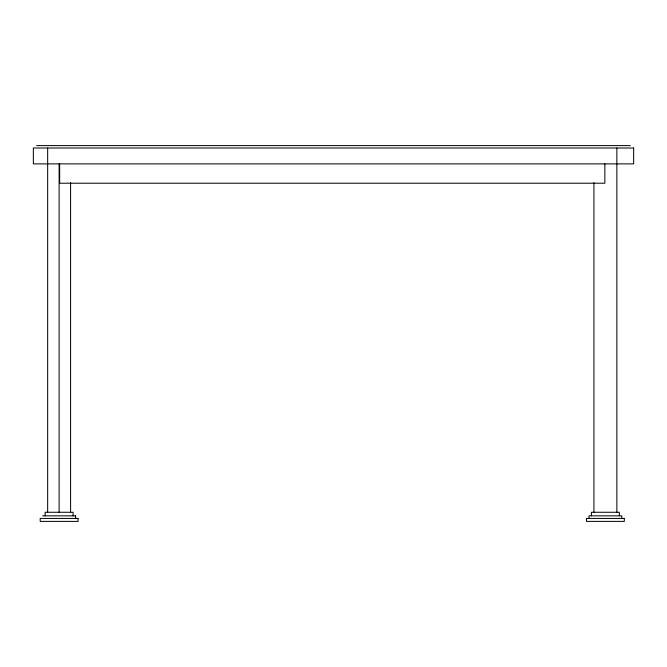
<?xml version="1.0" encoding="UTF-8"?>
<svg xmlns="http://www.w3.org/2000/svg" width="667" height="667" viewBox="0 0 667 667"><rect width="100%" height="100%" fill="white"/><g stroke="black" fill="none" stroke-linecap="round" stroke-linejoin="round"><path stroke-width="1" d="M36.635 145.606L630.365 145.606M42.646 515.841L75.596 515.841L75.596 518.426L75.504 515.841M621.769 518.426L621.769 515.841L588.994 515.841L588.994 518.426M619.351 515.841L619.351 512.264L591.412 512.264L591.412 515.841M616.85 148.007L616.85 512.264M604.852 163.874L604.852 183.217L59.655 183.217L59.655 163.874M593.922 182.591L593.922 512.264M73.095 515.841L73.095 512.264L45.156 512.264L45.156 515.841M70.585 182.591L70.585 512.264M59.121 163.874L59.121 512.264M47.657 148.007L47.657 512.264M633.65 148.007L33.35 148.007L33.35 163.874L633.65 163.874L633.65 148.007M78.047 518.426L40.203 518.426L40.203 521.394L78.047 521.394L78.047 518.426M624.304 518.426L586.46 518.426L586.46 521.394L624.304 521.394L624.304 518.426"/></g></svg>
